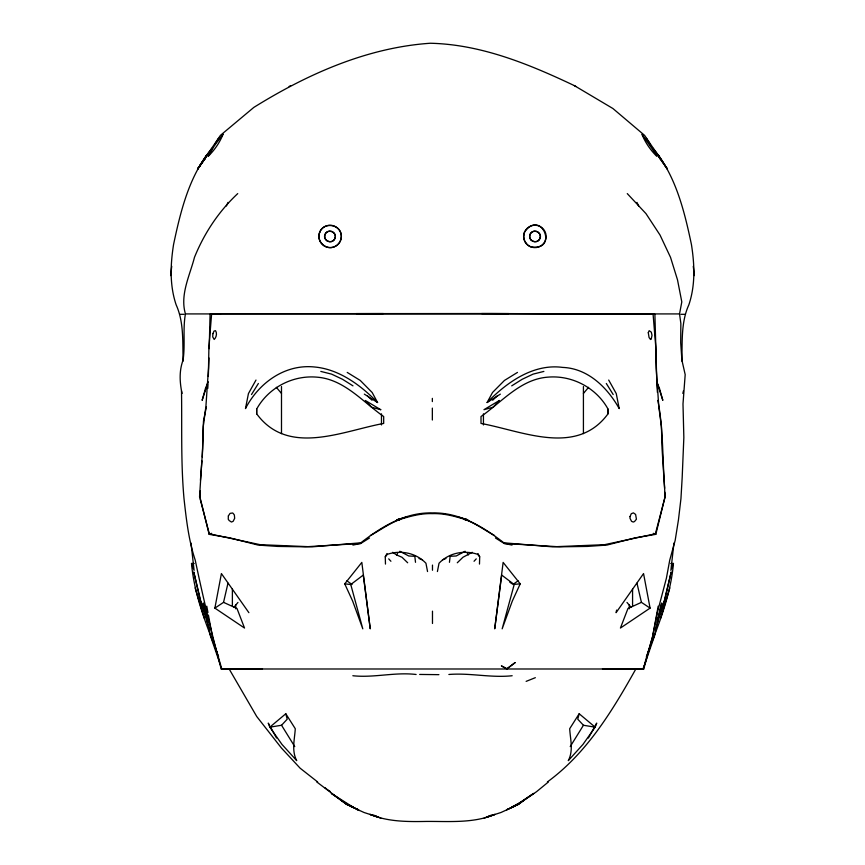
<?xml version="1.0" encoding="UTF-8"?>
<svg xmlns="http://www.w3.org/2000/svg" width="865" height="865" viewBox="0 0 865 865"><rect width="100%" height="100%" fill="white"/><g stroke="black" fill="none" stroke-linecap="round" stroke-linejoin="round"><path stroke-width="1.3" d="M256.667 413.827L256.667 409.069C268.323 387.834 292.532 375.053 316.698 377.14C343.956 379.043 362.684 401.814 383.682 416.53L383.682 423.428C342.248 431.084 288.099 456.644 256.667 413.827L256.667 409.069M432.349 420.022L432.349 408.118M432.349 398.365L432.349 401.576M608.019 413.827L608.019 409.069C596.363 387.834 572.154 375.053 547.999 377.14C520.73 379.043 502.014 401.814 481.005 416.53L481.005 423.428C522.438 431.084 576.587 456.644 608.019 413.827L608.019 409.069M681.815 361.051C682.463 342.281 680.841 322.31 688.864 304.804C695.449 285.19 694.617 264.701 691.438 244.525C684.334 210.822 675.641 175.087 652.902 148.218M200.118 497.613L200.237 490.942M200.431 480.259L201.923 460.872M210.065 314.309L209.211 348.682M629.201 608.852L629.309 604.938M479.48 564.077L479.697 556.811L477.999 553.568M208.324 376.48L208.919 357.948M627.266 193.598L645.982 213.633L660.049 235.085L670.526 257.348L677.5 279.817L681.804 301.896L679.533 313.919L680.852 323.391L680.701 342.864L681.901 360.143L685.188 374.632L682.993 403.966L683.847 437.528L682.182 477.523L680.95 498.618L678.463 519.768L675.165 540.43L669.748 560.098L666.396 578.242L657.346 612.636L652.524 636.91L643.744 668.991L221.213 668.991C211.601 632.931 202.864 596.612 195.22 560.098C188.635 540.203 186.299 519.346 184.007 498.618C180.763 462.743 182.061 426.834 181.509 390.904C179.65 380.514 179.325 370.209 183.056 360.143C185.37 344.789 182.666 329.187 185.424 313.919C179.801 294.803 189.759 275.643 194.474 257.348C204.216 233.258 218.726 211.363 237.734 193.598M207.784 388.439L208.011 384.438M211.59 314.309L208.93 346.768L208.508 368.22L205.913 406.453L203.253 426.499L202.648 448.427L199.556 496.748L209.298 533.802L260.116 544.68L312.297 546.831L360.813 542.82C381.497 526.774 405.166 512.177 432.349 512.934C459.477 512.264 483.2 526.785 503.873 542.82L552.389 546.831L604.57 544.68L655.4 533.802L665.131 496.748L662.049 448.427L661.433 426.499L658.773 406.453L656.178 368.22L655.767 346.768L653.097 314.309M183.142 361.051C182.515 342.27 184.083 322.342 176.136 304.804C169.551 285.19 170.383 264.701 173.562 244.525C180.666 210.822 189.359 175.087 212.098 148.218M202.302 457.044L203.491 420.996L206.357 406.972M650.837 644.663C661.195 618.443 670.937 591.714 673.446 563.461L670.743 563.461M449.443 562.315L450.146 556.303L456.201 555.979L465.143 551.254M170.61 275.611L171.724 266.29M673.943 543.069L670.883 570.37L673.446 563.461M658.189 606.16L652.524 636.91L645.02 662.568M214.877 608.117L223.548 602.354L236.999 608.506L244.525 628.044L214.877 608.117L221.408 573.582L248.882 612.679M616.637 610.074L616.075 612.679L643.549 573.582L650.08 608.117L620.432 628.044L627.958 608.506L641.419 602.354L650.08 608.117M223.548 602.354L227.982 583.161M682.853 393.424L683.447 390.904M664.763 598.753L671.197 571.97L664.634 600.602L655.302 629.731M437.409 571.538L439.031 563.223C448.978 552.843 464.072 549.87 477.545 554.281L479.697 556.811M657.843 618.259L661.703 603.002L654.491 635.97L643.149 668.991L644.274 665.142M579.182 713.755L569.689 728.719C570.284 739.348 573.636 750.647 568.283 760.638L582.967 744.408L595.163 727.162L579.182 713.755L577.766 719.204L583.432 725.259L595.163 727.162L596.72 723.097L588.405 738.04M495.461 537.998L504.154 543.447L559.709 546.821L587.292 546.421L606.862 545.08L635.213 537.857L655.811 534.332L664.85 497.613L664.752 492.272M660.546 618.378L669.856 587.908M656.881 622.227L664.461 600.018M646.371 656.816L650.361 645.852M204.627 159.117L206.443 155.354L197.566 169.14L205.308 158.144L197.566 169.14M226.371 205.967L228.036 202.399M520.222 583.843L512.329 601.024L502.165 628.833L514.199 584.524L501.678 575.063L494.715 628.833L503.138 562.412L520.222 583.843L512.923 584.481L518.103 580.804M407.675 562.78L402.009 557.265L396.711 554.995L397.792 552.822M217.818 139.806L218.726 138.368L216.142 142.163M385.476 564.077L385.26 556.811L386.958 553.568M500.359 394.137L487.125 402.517L492.52 392.494L504.468 380.427L517.475 372.415M214.477 145.223L215.59 143.179M255.986 380.059L248.439 393.575L245.476 408.594C258.581 383.044 284.899 363.841 314.59 366.998C339.21 369.204 360.867 385.303 377.572 402.517L372.166 392.494L360.229 380.427L347.222 372.415M570.219 746.603L583.432 725.259M251.499 394.526L258.376 383.487M212.39 148.38L197.869 168.697L220.413 135.362L253.813 107.411C307.118 74.249 366.911 47.575 430.251 43.25C481.081 44.374 529.034 64.151 574.338 85.613L575.906 86.522M344.735 583.843L361.819 562.412L370.242 628.833L363.278 575.063L350.768 584.524L344.735 583.843L352.628 601.024L362.792 628.833L350.768 584.524L352.033 584.481L346.854 580.804M233.972 607.198L237.962 602.44M583.421 393.445L588.578 387.325M385.26 556.811L387.423 554.281C400.884 549.87 415.989 552.843 425.937 563.223L427.548 571.538M520.698 802.093L518.74 804.234L506.652 809.759L515.454 805.65L533.651 793.432L520.99 802.071L511.388 807.456L518.33 803.726M474.042 561.266L476.247 558.866M487.125 402.517C506.544 382.589 533.186 363.397 562.618 367.409C587.984 368.328 607.468 387.65 619.21 408.594L616.248 393.575L608.701 380.059M269.523 725.389L268.258 723.097L269.826 727.162L281.547 725.259L287.202 719.204L285.796 713.755L269.826 727.162L281.968 744.408L296.706 760.638C291.408 750.636 294.641 739.348 295.279 728.719L285.796 713.755M457.282 562.78L462.948 557.265L472.268 552.313M492.672 400.236L497.278 395.889M548.41 781.971L536.484 791.735L522.438 801.368M547.372 781.949C586.751 753.21 612.582 710.522 636.002 668.699L602.462 668.829M520.838 802.363L523.909 800.374L518.74 804.234L513.259 806.245M398.949 518.978L396.894 520.287L399.511 520.287M511.712 385.855L522.19 379.281L533.11 374.123L543.88 371.42M352.92 545.08L360.802 543.447L369.496 537.998M289.094 86.522L290.662 85.613M514.005 806.537L500.976 812.495L486.811 817.068L495.072 814.354C473.296 823.48 449.249 821.263 426.261 821.436C407.339 821.793 387.725 821.793 369.928 814.354L378.178 817.068L364.046 812.495L350.952 806.537M484.054 818.193L491.255 815.154M526.136 681.371L535.338 677.684M200.399 498.91L209.146 534.332L211.655 533.327M442.48 559.839L445.951 558.52M370.447 535.5C380.643 529.975 390.32 522.579 401.717 518.892C411.708 515.821 421.958 513.259 432.478 513.626C442.999 513.259 453.249 515.821 463.24 518.892C474.636 522.579 484.314 529.975 494.51 535.5M396.851 519.757L407.664 516.654M512.167 675.738C490.952 678.041 470.128 672.732 448.87 674.484M679.533 313.919L185.424 313.919M360.802 543.447L305.248 546.821L277.676 546.421L258.105 545.08L229.744 537.857L209.146 534.332M210.108 314.309L222.067 313.714L492.012 313.53L654.891 314.309L656.762 380.449M227.7 668.829L221.213 668.991M438.901 674.657L419.666 674.441M416.119 674.484C394.905 671.932 373.918 678.019 352.844 675.738M356.239 313.595L383.357 313.552M179.833 314.309L184.04 314.309M680.96 314.309L685.134 314.309M465.262 520.287L467.803 520.287L465.738 518.978M214.12 644.663C203.772 618.443 194.019 591.714 191.511 563.461L194.214 563.461M481.643 313.552L508.761 313.595M262.495 668.829L228.987 668.699L256.721 716.49L281.449 748.03L300.155 768.217L317.639 781.949M643.744 668.991L637.256 668.829M504.154 543.447L512.037 545.08M457.034 516.654L467.846 519.757M320.807 371.42L331.576 374.123L342.497 379.281L352.974 385.855M351.741 806.245L346.26 804.234L316.72 781.906M419.006 558.52L422.477 559.839M653.302 533.327L655.811 534.332M373.734 815.154L380.914 818.193M356.412 809.272L359.353 810.527M351.99 806.623L353.569 807.434L331.306 793.41L342.399 801.206M364.338 394.137L377.572 402.517M574.338 85.613L612.896 108.503L644.587 135.362L667.434 169.14M344.14 802.32L341.07 800.352L349.536 805.672L358.37 809.737L346.26 804.234L344.292 802.093M399.814 551.254L408.756 555.979L414.811 556.303L415.514 562.315M392.688 552.313L396.711 554.995M327.997 789.983L330.203 791.518M509.734 582.123L511.864 583.702M324.84 787.604L326.894 789.215M367.42 395.889L372.015 400.236M388.72 558.866L390.915 561.266M276.335 387.325L281.493 393.445M626.995 602.44L630.985 607.198M652.61 148.38L667.131 168.697L658.557 155.354L660.373 159.117M648.858 142.163L646.274 138.368L647.182 139.806M606.311 383.487L613.188 394.526M281.547 725.259L294.76 746.603M270.799 727.681L276.53 737.996M649.41 143.179L650.523 145.223M467.165 552.822L468.246 554.995M636.964 202.399L638.63 205.967M191.511 563.461L194.084 570.37L191.024 543.069M214.596 645.852L218.585 656.816M200.496 600.018L208.076 622.227M209.665 629.731L200.323 600.602L193.76 571.97L200.193 598.753M195.112 587.908L204.41 618.378M207.113 618.259L203.264 603.002L210.465 635.97L221.808 668.991L212.444 636.91L208.422 615.134M181.509 390.904L182.104 393.424M636.975 583.161L641.419 602.354M206.767 606.16L207.946 612.571M693.276 266.29L694.39 275.611M656.946 384.438L657.4 392.429M657.854 400.419C663.412 429.3 662.417 458.98 664.677 488.271M235.658 604.938L235.756 608.852M632.574 589.065L632.574 605.76M583.421 386.547L583.421 433.646M483.438 413.848L483.438 424.942M432.478 565.083L432.478 570.251M432.478 611.166L432.478 623.481M381.476 413.848L381.476 424.942M281.493 386.547L281.493 433.646M232.382 589.065L232.382 605.76M648.296 332.69L649.064 337.534L650.502 339.469L651.204 339.231L652.005 335.296L651.291 332.138L649.172 330.679L648.296 332.69M630.044 516.6L630.001 518.308L631.558 521.346L633.245 522.038L634.51 521.541L636.424 519.227L635.613 514.448L633.407 512.859L631.255 513.734L630.044 516.6M656.805 155.43L656.751 156.262C650.502 150.132 645.193 142.455 641.981 134.302L656.805 155.43M212.92 333.62L212.725 336.918L214.185 339.469C216.369 337.404 217.299 333.241 215.515 330.679L214.044 331.057L212.92 333.62M228.36 515.929L228.252 519.227L229.16 520.535L231.431 522.038L233.118 521.346L234.674 518.308L234.361 514.999L233.42 513.734L232.696 512.988L230.079 513.367L228.36 515.929M223.019 134.302C219.807 142.455 214.498 150.132 208.249 156.262L214.661 145.298L223.019 134.302M319.736 232.134C315.898 240.924 325.716 250.601 334.463 246.763A11.213 11.213 0 0 0 341.394 236.404C341.697 224.651 323.921 221.148 319.736 232.134M324.981 234.415C322.223 240.675 332.441 244.881 334.896 238.502C337.664 232.242 327.435 228.046 324.981 234.415M524.471 232.112L523.606 236.404A11.213 11.213 0 0 0 530.537 246.763C559.374 251.953 541.252 208.151 524.471 232.112M530.104 234.415C527.326 240.675 537.543 244.881 540.009 238.513C542.798 232.253 532.581 228.046 530.104 234.415M205.47 388.526L202.129 400.333L208.162 381.779L205.47 388.526M499.332 400.506L493.104 407.231L483.957 409.686L499.332 400.506M515.129 662.601L507.074 668.829L501.397 665.899L506.771 668.829L515.129 662.601M380.73 409.686L371.582 407.231L365.354 400.506L380.73 409.686M659.487 388.526L656.795 381.779L662.828 400.333L659.487 388.526M526.017 243.249A11.213 11.213 0 0 0 545.274 240.719A11.213 11.213 0 0 0 533.446 225.311A11.213 11.213 0 0 0 526.017 243.249M530.71 239.692A5.352 5.352 0 0 0 539.89 238.481A5.352 5.352 0 0 0 534.256 231.128A5.352 5.352 0 0 0 530.71 239.692M324.483 246.136A11.213 11.213 0 0 0 341.297 236.426A11.213 11.213 0 0 0 324.483 226.717A11.213 11.213 0 0 0 324.483 246.136M327.37 241.065A5.352 5.352 0 0 0 335.393 236.437A5.352 5.352 0 0 0 327.37 231.798A5.352 5.352 0 0 0 327.37 241.065"/></g></svg>
